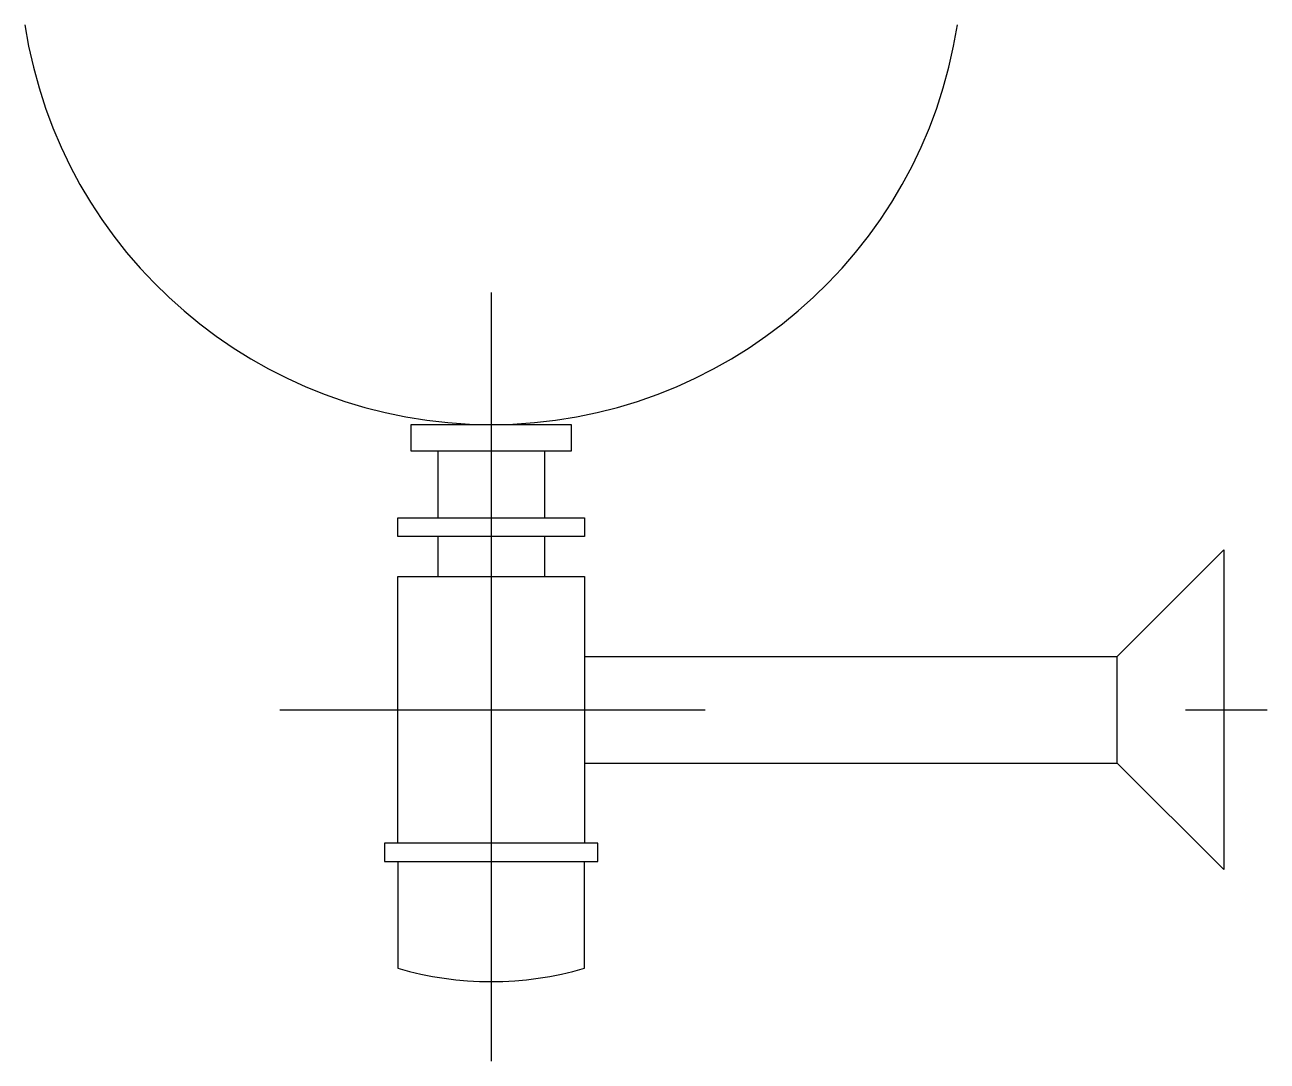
# Model space of a CAD drawing. Extents: x -857.389 to -856.923, y 498.459 to 498.848.
import ezdxf

# ---------------------------------------------------------------- set-up
doc = ezdxf.new("R2010")
doc.units = 0
doc.header["$LTSCALE"] = 50
doc.header["$MEASUREMENT"] = 0
doc.layers.add('A-PECAS', color=2, linetype='CONTINUOUS')
doc.layers.add('ESC1-50', color=1, linetype='CONTINUOUS')

msp = doc.modelspace()

# ---------------------------------------------------------------- linework, layer by layer
at = {"layer": 'A-PECAS'}
for p, q in [((-857.2339141875426, 498.6879229706982), (-857.2339141875426, 498.6629229706982)), ((-857.1939141875426, 498.6879229706982), (-857.1939141875426, 498.6629229706982)), ((-857.2339141875426, 498.6559229706982), (-857.2339141875426, 498.6409229706982)), ((-857.1939141875426, 498.6559229706982), (-857.1939141875426, 498.6409229706982)), ((-857.1789141875427, 498.6109229706982), (-856.9789141875426, 498.6109229706982)), ((-857.1789141875427, 498.5709229706982), (-856.9789141875426, 498.5709229706982))]:
    msp.add_line(p, q, dxfattribs=at)
for points in [[(-857.2439141875426, 498.6979229706982), (-857.1839141875427, 498.6979229706982), (-857.1839141875427, 498.6879229706982), (-857.2439141875426, 498.6879229706982)], [(-857.2489141875426, 498.6559229706982), (-857.2489141875426, 498.6629229706982), (-857.1789141875427, 498.6629229706982), (-857.1789141875427, 498.6559229706982)], [(-856.9389141875427, 498.6509229706982), (-856.9389141875427, 498.5309229706982), (-856.9789141875426, 498.5709229706982), (-856.9789141875426, 498.6109229706982)], [(-857.2539141875427, 498.5339229706982), (-857.1739141875427, 498.5339229706982), (-857.1739141875427, 498.5409229706982), (-857.2539141875427, 498.5409229706982)]]:
    msp.add_lwpolyline(points, close=True, dxfattribs=at)
msp.add_lwpolyline([(-857.2489141875426, 498.5409229706982), (-857.2489141875426, 498.6409229706982), (-857.1789141875427, 498.6409229706982), (-857.1789141875427, 498.5409229706982)], dxfattribs=at)
msp.add_lwpolyline([(-857.2489141875426, 498.5339229706982), (-857.2489141875426, 498.4939229706977, 0.1428571428570795), (-857.1789141875427, 498.4939229706982), (-857.1789141875427, 498.5339229706982)], format="xyb", dxfattribs=at)
msp.add_arc((-857.2139141875426, 498.8750063040316), 0.1770833333333339, 188.7974107099923, 351.2025892900077, dxfattribs=at)
at = {"layer": 'ESC1-50', "linetype": 'CONTINUOUS'}
for p, q in [((-857.2139141875426, 498.7474692844979), (-857.2139141875426, 498.4590687637378)), ((-857.2932647707543, 498.5909229706982), (-857.1336374699769, 498.5909229706982)), ((-856.9533143239358, 498.5909229706982), (-856.9226762749604, 498.5909229706982))]:
    msp.add_line(p, q, dxfattribs=at)

doc.saveas('drawing.dxf')
